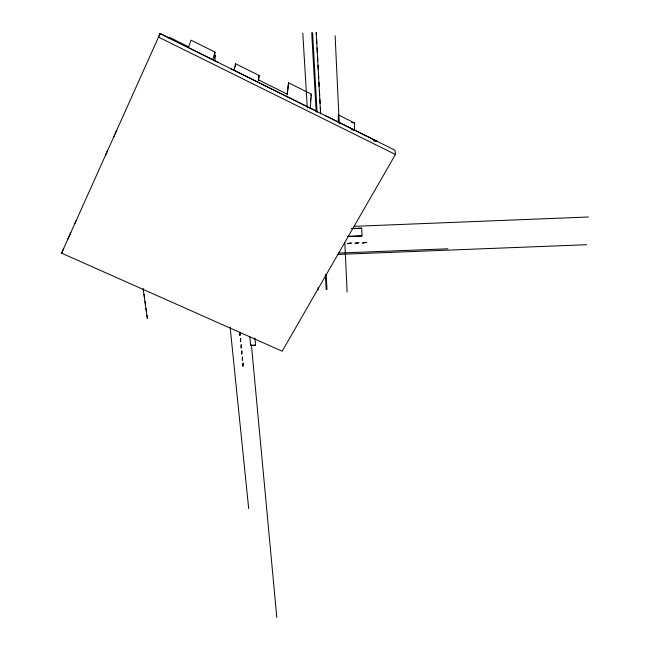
<?xml version="1.0" encoding="UTF-8"?>
<svg xmlns="http://www.w3.org/2000/svg" width="650" height="650" viewBox="0 0 650 650"><rect width="100%" height="100%" fill="white"/><g stroke="black" fill="none" stroke-linecap="round" stroke-linejoin="round"><path stroke-width="0.97" d="M338.301 122.062L338.398 114.944L354.404 122.907L354.534 130.122L351.544 129.74M325.024 115.472L376.829 141.188L373.856 140.806M316.136 111.061L230.588 68.599M310.302 108.168L311.301 94.128L288.576 82.786L287.194 94.128L258.326 79.788M168.756 37.903L169.081 37.131L188.638 46.841L191.076 40.17L214.988 52.081L214.484 58.061L215.288 55.356L214.866 60.409M235.3 66.788L235.584 63.757L259.131 75.481L258.619 80.446M287.186 94.786L288.576 82.786M249.828 336.448L250.648 345.442L255.564 345.264L254.93 338.081M310.432 100.994L310.806 98.053M311.049 96.086L311.301 94.128M250.648 345.442L255.572 345.158M258.326 79.788L259.131 75.481M233.976 70.281L235.584 63.757M217.823 62.262L160.127 33.516L61.587 253.151L282.189 351.211L395.428 154.489L395.029 150.223L160.087 33.605M212.696 59.719L214.988 52.081M160.127 33.516L158.535 37.099L395.428 154.489M61.587 253.151L63.741 248.332M67.901 239.07L70.785 232.602M74.596 224.12L76.172 220.61M105.438 155.382L107.583 150.581M113.506 137.426L116.716 130.227M354.307 226.322L588.413 217.002M361.717 228.166L351.585 228.572L361.725 228.256L362.017 235.926L347.831 236.494M347.831 236.405L362.017 235.926M338.504 253.069L447.891 248.796M337.358 254.459L586.69 244.717M373.848 140.701L376.821 141.082M351.455 122.533L354.404 122.907M143.293 289.169L143.536 290.948M144.04 294.466L144.528 297.993M145.023 301.486L145.511 304.996M146.006 308.466L146.494 311.943M146.981 315.396L147.379 318.256M143.146 288.641L147.314 318.264M230.108 326.991L248.706 508.633M251.404 344.858L276.811 617.5M302.794 33.117L307.287 107.9M318.094 287.796L318.216 289.819M312.601 32.671L317.078 112.548M326.146 274.316L326.991 289.477M311.716 32.711L316.16 111.572M325.341 274.349L326.194 289.51M316.249 32.5L316.371 34.661M316.607 39.065L316.851 43.477M317.086 47.848L317.33 52.227M317.566 56.566L317.801 60.913M318.037 65.228L318.273 69.542M318.508 73.824L318.736 78.106M318.971 82.355L319.199 86.612M319.434 90.829L319.662 95.054M319.889 99.247L320.117 103.439M320.344 107.599L320.572 111.759M316.176 32.508L320.621 113.994M338.398 114.944L338.683 120.9M335.124 35.799L339.251 123.906M344.801 242.401L347.124 292.021M351.309 243.043L347.571 243.571L351.309 243.043M358.816 242.751L355.079 243.279L358.816 242.751M366.332 242.458L362.586 242.978L366.332 242.458M240.021 332.345L239.931 335.481L240.021 332.345M240.63 338.585L240.541 341.705L240.63 338.585M241.239 344.793L241.15 347.896L241.239 344.793M241.841 350.959L241.751 354.047L241.841 350.959M242.442 357.094L242.352 360.165L242.442 357.094M243.043 363.196L242.946 366.243L243.043 363.196"/></g></svg>
